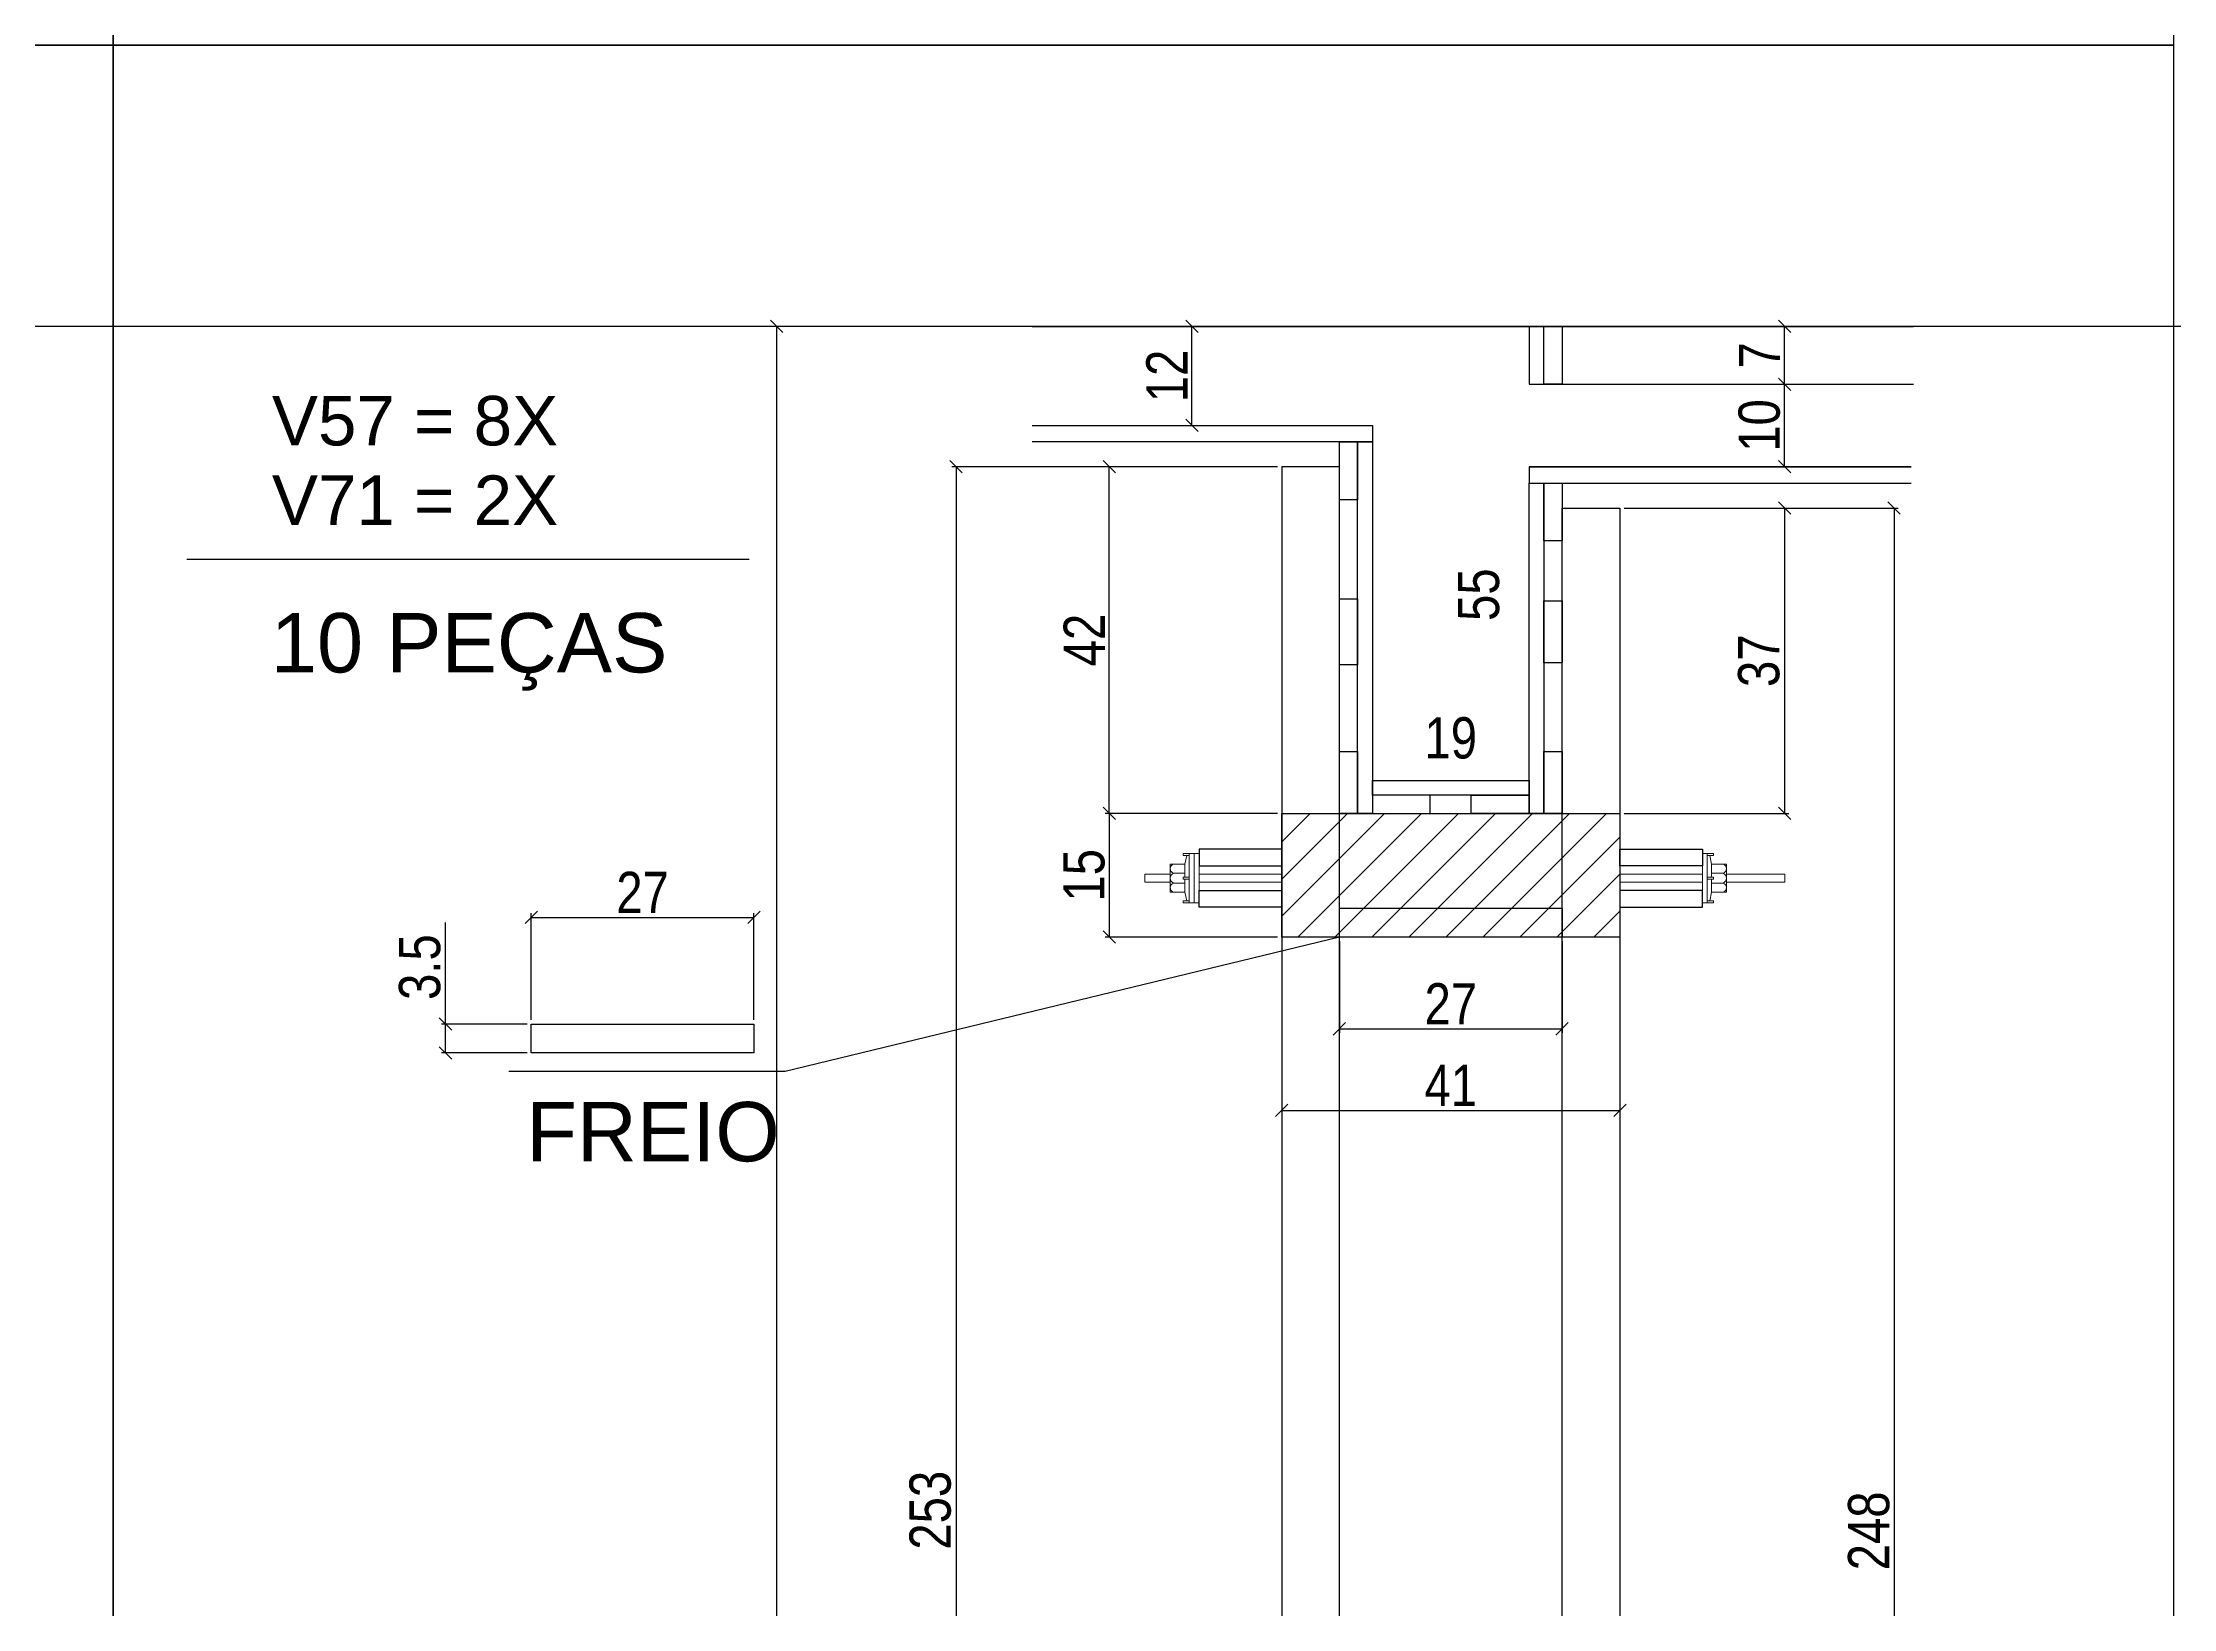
# Model space of a CAD drawing. Header units: millimetres. Extents: x 4248 to 7961, y 1155 to 5765.
# Drawn here: x 6228 to 6745, y 3082 to 3461 of the extents above; entities that cross this region are included whole.
import ezdxf

# ---------------------------------------------------------------- set-up
doc = ezdxf.new("R2010")
doc.units = ezdxf.units.MM
for name, color, linetype in [('1', 1, 'Continuous'), ('COTA', 241, 'Continuous'), ('GARFOS OK', 3, 'Continuous'), ('Painéis', 200, 'Continuous'), ('Resinado', 41, 'Continuous'), ('SARR_3.5x7', 81, 'Continuous'), ('SARR_7x7', 40, 'Continuous'), ('TIRAS REESCORAMENTO', 252, 'Continuous'), ('VIGAS', 3, 'Continuous')]:
    doc.layers.add(name, color=color, linetype=linetype)
doc.layers.add('BARRA_ANCORAGEM', color=1, linetype='Continuous', lineweight=15)
doc.styles.add('COTA TECNICA 2X', font='techl___.ttf', dxfattribs={"height": 10})
doc.styles.add('R80-50', font='arial.ttf', dxfattribs={"height": 10})
doc.dimstyles.new('SECAO', dxfattribs={"dimscale": 0.333333, "dimtxt": 5, "dimasz": 9, "dimexe": 3, "dimexo": 3, "dimgap": 3, "dimtad": 1, "dimdec": 1, "dimlfac": 0.5, "dimzin": 12, "dimdsep": 46, "dimtxsty": 'COTA TECNICA 2X', "dimblk1": 'OBLIQUE', "dimblk2": 'OBLIQUE', "dimsah": 1, "dimcen": 0.9, "dimclrd": 4, "dimclre": 4, "dimclrt": 240, "dimadec": 1, "dimazin": 3, "dimtfac": 1, "dimtdec": 1, "dimtmove": 0, "dimatfit": 3, "dimfxl": 1, "dimtolj": 1, "dimtzin": 12, "dimarcsym": 0})

# ---------------------------------------------------------------- blocks, each defined once
blk = doc.blocks.new('_Oblique')
at = {"layer": '1', "color": 0, "lineweight": -2}
blk.add_line((-0.5, -0.5), (0.5, 0.5), dxfattribs=at)
blk = doc.blocks.new('*D223')
at = {"layer": 'COTA', "color": 4, "lineweight": -2, "transparency": 16777216}
for p, q in [((6527.85, 3358.48), (6448.89, 3358.48)), ((6449.89, 3358.48), (6449.89, 2852.48)), ((6527.85, 2852.48), (6448.89, 2852.48))]:
    blk.add_line(p, q, dxfattribs=at)
at = {"layer": 'Defpoints', "color": 0, "transparency": 16777216}
for p in [(6528.85, 3358.48), (6449.89, 2852.48), (6528.85, 2852.48)]:
    blk.add_point(p, dxfattribs=at)
at = {"layer": 'COTA', "color": 4, "lineweight": -2, "transparency": 16777216, "xscale": 3, "yscale": 3, "zscale": 3}
for p, rotation in [((6449.89, 3358.48), 90), ((6449.89, 2852.48), 270)]:
    blk.add_blockref('_Oblique', p, dxfattribs=dict(at, rotation=rotation))
at = {"layer": 'COTA', "color": 240, "transparency": 16777216, "insert": (6443.67, 3105.48), "char_height": 10, "attachment_point": 5, "rotation": 90, "style": 'COTA TECNICA 2X'}
blk.add_mtext('\\A1;253', dxfattribs=at)
blk = doc.blocks.new('*D229')
at = {"layer": 'COTA', "color": 4, "lineweight": -2, "transparency": 16777216}
for p, q in [((6527.85, 3358.48), (6486.05, 3358.48)), ((6487.05, 3274.43), (6487.05, 3358.48)), ((6527.85, 3274.43), (6486.05, 3274.43))]:
    blk.add_line(p, q, dxfattribs=at)
at = {"layer": 'Defpoints', "color": 0, "transparency": 16777216}
for p in [(6487.05, 3358.48), (6528.85, 3358.48), (6528.85, 3274.43)]:
    blk.add_point(p, dxfattribs=at)
at = {"layer": 'COTA', "color": 4, "lineweight": -2, "transparency": 16777216, "xscale": 3, "yscale": 3, "zscale": 3}
for p, rotation in [((6487.05, 3358.48), 90), ((6487.05, 3274.43), 270)]:
    blk.add_blockref('_Oblique', p, dxfattribs=dict(at, rotation=rotation))
at = {"layer": 'COTA', "color": 240, "transparency": 16777216, "insert": (6480.98, 3316.45), "char_height": 10, "attachment_point": 5, "rotation": 90, "style": 'COTA TECNICA 2X'}
blk.add_mtext('\\A1;42', dxfattribs=at)
blk = doc.blocks.new('*D230')
at = {"layer": 'COTA', "color": 4, "lineweight": -2, "transparency": 16777216}
for p, q in [((6611.85, 3348.46), (6651.79, 3348.46)), ((6650.79, 3348.46), (6650.79, 3274.43)), ((6611.85, 3274.43), (6651.79, 3274.43))]:
    blk.add_line(p, q, dxfattribs=at)
at = {"layer": 'Defpoints', "color": 0, "transparency": 16777216}
for p in [(6610.85, 3348.46), (6610.85, 3274.43), (6650.79, 3274.43)]:
    blk.add_point(p, dxfattribs=at)
at = {"layer": 'COTA', "color": 4, "lineweight": -2, "transparency": 16777216, "xscale": 3, "yscale": 3, "zscale": 3}
for p, rotation in [((6650.79, 3348.46), 90), ((6650.79, 3274.43), 270)]:
    blk.add_blockref('_Oblique', p, dxfattribs=dict(at, rotation=rotation))
at = {"layer": 'COTA', "color": 240, "transparency": 16777216, "insert": (6644.57, 3311.44), "char_height": 10, "attachment_point": 5, "rotation": 90, "style": 'COTA TECNICA 2X'}
blk.add_mtext('\\A1;37', dxfattribs=at)
blk = doc.blocks.new('*D231')
at = {"layer": 'COTA', "color": 4, "lineweight": -2, "transparency": 16777216}
for p, q in [((6541.85, 3392.48), (6405.39, 3392.48)), ((6406.39, 3392.48), (6406.39, 2746.48)), ((6527.85, 2746.48), (6405.39, 2746.48))]:
    blk.add_line(p, q, dxfattribs=at)
at = {"layer": 'Defpoints', "color": 0, "transparency": 16777216}
for p in [(6542.85, 3392.48), (6406.39, 2746.48), (6528.85, 2746.48)]:
    blk.add_point(p, dxfattribs=at)
at = {"layer": 'COTA', "color": 4, "lineweight": -2, "transparency": 16777216, "xscale": 3, "yscale": 3, "zscale": 3}
for p, rotation in [((6406.39, 3392.48), 90), ((6406.39, 2746.48), 270)]:
    blk.add_blockref('_Oblique', p, dxfattribs=dict(at, rotation=rotation))
at = {"layer": 'COTA', "color": 240, "transparency": 16777216, "insert": (6400.17, 3069.48), "char_height": 10, "attachment_point": 5, "rotation": 90, "style": 'COTA TECNICA 2X'}
blk.add_mtext('\\A1;323', dxfattribs=at)
blk = doc.blocks.new('*D233')
at = {"layer": 'Defpoints', "color": 0, "transparency": 16777216}
for p in [(6575.89, 3392.48), (6582.74, 3392.48), (6575.89, 3282.43)]:
    blk.add_point(p, dxfattribs=at)
at = {"layer": 'COTA', "color": 240, "transparency": 16777216, "insert": (6576.63, 3327.45), "char_height": 10, "attachment_point": 5, "rotation": 90, "style": 'COTA TECNICA 2X'}
blk.add_mtext('\\A1;55', dxfattribs=at)
blk = doc.blocks.new('*D234')
at = {"layer": 'Defpoints', "color": 0, "transparency": 16777216}
for p in [(6550.85, 3286.58), (6588.85, 3286.58), (6588.85, 3286.58)]:
    blk.add_point(p, dxfattribs=at)
at = {"layer": 'COTA', "color": 240, "transparency": 16777216, "insert": (6569.85, 3292.67), "char_height": 10, "attachment_point": 5, "style": 'COTA TECNICA 2X'}
blk.add_mtext('\\A1;19', dxfattribs=at)
blk = doc.blocks.new('*D236')
at = {"layer": 'COTA', "color": 4, "lineweight": -2, "transparency": 16777216}
for p, q in [((6638.45, 3378.48), (6651.79, 3378.48)), ((6650.79, 3358.48), (6650.79, 3378.48)), ((6638.45, 3358.48), (6651.79, 3358.48))]:
    blk.add_line(p, q, dxfattribs=at)
at = {"layer": 'Defpoints', "color": 0, "transparency": 16777216}
for p in [(6637.45, 3378.48), (6650.79, 3378.48), (6637.45, 3358.48)]:
    blk.add_point(p, dxfattribs=at)
at = {"layer": 'COTA', "color": 4, "lineweight": -2, "transparency": 16777216, "xscale": 3, "yscale": 3, "zscale": 3}
for p, rotation in [((6650.79, 3378.48), 90), ((6650.79, 3358.48), 270)]:
    blk.add_blockref('_Oblique', p, dxfattribs=dict(at, rotation=rotation))
at = {"layer": 'COTA', "color": 240, "transparency": 16777216, "insert": (6644.68, 3368.48), "char_height": 10, "attachment_point": 5, "rotation": 90, "style": 'COTA TECNICA 2X'}
blk.add_mtext('\\A1;10', dxfattribs=at)
blk = doc.blocks.new('*D237')
at = {"layer": 'COTA', "color": 4, "lineweight": -2, "transparency": 16777216}
for p, q in [((6612.85, 3348.46), (6678.33, 3348.46)), ((6677.33, 3348.46), (6677.33, 2852.48)), ((6612.85, 2852.48), (6678.33, 2852.48))]:
    blk.add_line(p, q, dxfattribs=at)
at = {"layer": 'Defpoints', "color": 0, "transparency": 16777216}
for p in [(6611.85, 3348.46), (6611.85, 2852.48), (6677.33, 2852.48)]:
    blk.add_point(p, dxfattribs=at)
at = {"layer": 'COTA', "color": 4, "lineweight": -2, "transparency": 16777216, "xscale": 3, "yscale": 3, "zscale": 3}
for p, rotation in [((6677.33, 3348.46), 90), ((6677.33, 2852.48), 270)]:
    blk.add_blockref('_Oblique', p, dxfattribs=dict(at, rotation=rotation))
at = {"layer": 'COTA', "color": 240, "transparency": 16777216, "insert": (6671.23, 3100.47), "char_height": 10, "attachment_point": 5, "rotation": 90, "style": 'COTA TECNICA 2X'}
blk.add_mtext('\\A1;248', dxfattribs=at)
blk = doc.blocks.new('*D239')
at = {"layer": 'COTA', "color": 4, "lineweight": -2, "transparency": 16777216}
for p, q in [((6507.08, 3368.48), (6507.08, 3392.48)), ((6508.08, 3392.48), (6508.08, 3392.48)), ((6508.08, 3368.48), (6508.08, 3368.48))]:
    blk.add_line(p, q, dxfattribs=at)
at = {"layer": 'Defpoints', "color": 0, "transparency": 16777216}
for p in [(6507.08, 3392.48), (6507.08, 3392.48), (6507.08, 3368.48)]:
    blk.add_point(p, dxfattribs=at)
at = {"layer": 'COTA', "color": 4, "lineweight": -2, "transparency": 16777216, "xscale": 3, "yscale": 3, "zscale": 3}
for p, rotation in [((6507.08, 3392.48), 90), ((6507.08, 3368.48), 270)]:
    blk.add_blockref('_Oblique', p, dxfattribs=dict(at, rotation=rotation))
at = {"layer": 'COTA', "color": 240, "transparency": 16777216, "insert": (6501.02, 3380.48), "char_height": 10, "attachment_point": 5, "rotation": 90, "style": 'COTA TECNICA 2X'}
blk.add_mtext('\\A1;12', dxfattribs=at)
blk = doc.blocks.new('A$C51C4441F')
at = {"layer": 'BARRA_ANCORAGEM'}
for p, q in [((-2.25, 3.4), (-1.79, 5.5)), ((-2.25, 3.4), (-5.81, 3.39)), ((-5.81, 3.39), (-5.81, -3.39)), ((-2.25, 1.2), (-5.02, 1.2)), ((-2.25, 3.4), (-2.25, 3.4)), ((-2.25, 3.4), (-2.25, 0.25)), ((-2.25, -3.4), (-5.81, -3.39)), ((-2.25, -1.2), (-5.02, -1.2)), ((-2.25, -0.25), (-2.25, -3.4)), ((-2.25, -3.4), (-1.79, -5.5))]:
    blk.add_line(p, q, dxfattribs=at)
for points in [[(-2.7, 6), (-1.2, 6), (-1.2, 5.5), (-2.7, 5.5)], [(-1.2, -6), (0, -6), (0, 6), (-1.2, 6)], [(-2.7, 0.25), (-1.2, 0.25), (-1.2, -0.25), (-2.7, -0.25)], [(-2.7, -6), (-1.2, -6), (-1.2, -5.5), (-2.7, -5.5)]]:
    blk.add_lwpolyline(points, close=True, dxfattribs=at)
for centre, radius, start, end in [((-4.66, 2.3), 1.15, 107.7845, 252.2718), ((-4.52, 0), 1.3, 112.648, 247.4083), ((-4.66, -2.3), 1.15, 107.7845, 252.2718)]:
    blk.add_arc(centre, radius, start, end, dxfattribs=at)
blk = doc.blocks.new('*D240')
at = {"layer": 'COTA', "color": 4, "lineweight": -2, "transparency": 16777216}
for p, q in [((6326.11, 3223.36), (6326.11, 3247.96)), ((6345.89, 3223.36), (6325.11, 3223.36)), ((6326.11, 3216.36), (6326.11, 3223.36)), ((6345.89, 3216.36), (6325.11, 3216.36))]:
    blk.add_line(p, q, dxfattribs=at)
at = {"layer": 'Defpoints', "color": 0, "transparency": 16777216}
for p in [(6326.11, 3223.36), (6346.89, 3223.36), (6346.89, 3216.36)]:
    blk.add_point(p, dxfattribs=at)
at = {"layer": 'COTA', "color": 4, "lineweight": -2, "transparency": 16777216, "xscale": 3, "yscale": 3, "zscale": 3}
for p, rotation in [((6326.11, 3223.36), 90), ((6326.11, 3216.36), 270)]:
    blk.add_blockref('_Oblique', p, dxfattribs=dict(at, rotation=rotation))
at = {"layer": 'COTA', "color": 240, "transparency": 16777216, "insert": (6319.89, 3237.16), "char_height": 10, "attachment_point": 5, "rotation": 90, "style": 'COTA TECNICA 2X'}
blk.add_mtext('\\A1;3.5', dxfattribs=at)
blk = doc.blocks.new('*D452')
at = {"layer": 'COTA', "color": 4, "lineweight": -2, "transparency": 16777216}
for p, q in [((6346.89, 3224.36), (6346.89, 3250.2)), ((6400.89, 3224.36), (6400.89, 3250.2)), ((6346.89, 3249.2), (6400.89, 3249.2))]:
    blk.add_line(p, q, dxfattribs=at)
at = {"layer": 'Defpoints', "color": 0, "transparency": 16777216}
for p in [(6400.89, 3249.2), (6346.89, 3223.36), (6400.89, 3223.36)]:
    blk.add_point(p, dxfattribs=at)
at = {"layer": 'COTA', "color": 4, "lineweight": -2, "transparency": 16777216, "xscale": 3, "yscale": 3, "zscale": 3, "rotation": 180}
blk.add_blockref('_Oblique', (6346.89, 3249.2), dxfattribs=at)
at = {"layer": 'COTA', "color": 4, "lineweight": -2, "transparency": 16777216, "xscale": 3, "yscale": 3, "zscale": 3}
blk.add_blockref('_Oblique', (6400.89, 3249.2), dxfattribs=at)
at = {"layer": 'COTA', "color": 240, "transparency": 16777216, "insert": (6373.89, 3255.27), "char_height": 10, "attachment_point": 5, "style": 'COTA TECNICA 2X'}
blk.add_mtext('\\A1;27', dxfattribs=at)
blk = doc.blocks.new('*D453')
at = {"layer": 'COTA', "color": 4, "lineweight": -2, "transparency": 16777216}
for p, q in [((6527.85, 3274.43), (6486.05, 3274.43)), ((6487.05, 3274.43), (6487.05, 3244.43)), ((6527.85, 3244.43), (6486.05, 3244.43))]:
    blk.add_line(p, q, dxfattribs=at)
at = {"layer": 'Defpoints', "color": 0, "transparency": 16777216}
for p in [(6528.85, 3274.43), (6487.05, 3244.43), (6528.85, 3244.43)]:
    blk.add_point(p, dxfattribs=at)
at = {"layer": 'COTA', "color": 4, "lineweight": -2, "transparency": 16777216, "xscale": 3, "yscale": 3, "zscale": 3}
for p, rotation in [((6487.05, 3274.43), 90), ((6487.05, 3244.43), 270)]:
    blk.add_blockref('_Oblique', p, dxfattribs=dict(at, rotation=rotation))
at = {"layer": 'COTA', "color": 240, "transparency": 16777216, "insert": (6480.94, 3259.43), "char_height": 10, "attachment_point": 5, "rotation": 90, "style": 'COTA TECNICA 2X'}
blk.add_mtext('\\A1;15', dxfattribs=at)
blk = doc.blocks.new('*D454')
at = {"layer": 'COTA', "color": 4, "lineweight": -2, "transparency": 16777216}
for p, q in [((6542.85, 3243.43), (6542.85, 3221.19)), ((6596.85, 3243.43), (6596.85, 3221.19)), ((6542.85, 3222.19), (6596.85, 3222.19))]:
    blk.add_line(p, q, dxfattribs=at)
at = {"layer": 'Defpoints', "color": 0, "transparency": 16777216}
for p in [(6542.85, 3244.43), (6596.85, 3244.43), (6596.85, 3222.19)]:
    blk.add_point(p, dxfattribs=at)
at = {"layer": 'COTA', "color": 4, "lineweight": -2, "transparency": 16777216, "xscale": 3, "yscale": 3, "zscale": 3, "rotation": 180}
blk.add_blockref('_Oblique', (6542.85, 3222.19), dxfattribs=at)
at = {"layer": 'COTA', "color": 4, "lineweight": -2, "transparency": 16777216, "xscale": 3, "yscale": 3, "zscale": 3}
blk.add_blockref('_Oblique', (6596.85, 3222.19), dxfattribs=at)
at = {"layer": 'COTA', "color": 240, "transparency": 16777216, "insert": (6569.85, 3228.26), "char_height": 10, "attachment_point": 5, "style": 'COTA TECNICA 2X'}
blk.add_mtext('\\A1;27', dxfattribs=at)
blk = doc.blocks.new('*D455')
at = {"layer": 'COTA', "color": 4, "lineweight": -2, "transparency": 16777216}
for p, q in [((6528.85, 3243.43), (6528.85, 3201.4)), ((6610.85, 3243.43), (6610.85, 3201.4)), ((6528.85, 3202.4), (6610.85, 3202.4))]:
    blk.add_line(p, q, dxfattribs=at)
at = {"layer": 'Defpoints', "color": 0, "transparency": 16777216}
for p in [(6528.85, 3244.43), (6610.85, 3244.43), (6610.85, 3202.4)]:
    blk.add_point(p, dxfattribs=at)
at = {"layer": 'COTA', "color": 4, "lineweight": -2, "transparency": 16777216, "xscale": 3, "yscale": 3, "zscale": 3, "rotation": 180}
blk.add_blockref('_Oblique', (6528.85, 3202.4), dxfattribs=at)
at = {"layer": 'COTA', "color": 4, "lineweight": -2, "transparency": 16777216, "xscale": 3, "yscale": 3, "zscale": 3}
blk.add_blockref('_Oblique', (6610.85, 3202.4), dxfattribs=at)
at = {"layer": 'COTA', "color": 240, "transparency": 16777216, "insert": (6569.85, 3208.47), "char_height": 10, "attachment_point": 5, "style": 'COTA TECNICA 2X'}
blk.add_mtext('\\A1;41', dxfattribs=at)
blk = doc.blocks.new('*D499')
at = {"layer": 'COTA', "color": 4, "lineweight": -2, "transparency": 16777216}
blk.add_line((6650.79, 3378.48), (6650.79, 3392.48), dxfattribs=at)
at = {"layer": 'Defpoints', "color": 0, "transparency": 16777216}
for p in [(6650.79, 3392.48), (6650.79, 3392.48), (6650.79, 3378.48)]:
    blk.add_point(p, dxfattribs=at)
at = {"layer": 'COTA', "color": 4, "lineweight": -2, "transparency": 16777216, "xscale": 3, "yscale": 3, "zscale": 3}
for p, rotation in [((6650.79, 3392.48), 90), ((6650.79, 3378.48), 270)]:
    blk.add_blockref('_Oblique', p, dxfattribs=dict(at, rotation=rotation))
at = {"layer": 'COTA', "color": 240, "transparency": 16777216, "insert": (6644.71, 3385.48), "char_height": 10, "attachment_point": 5, "rotation": 90, "style": 'COTA TECNICA 2X'}
blk.add_mtext('\\A1;7', dxfattribs=at)

msp = doc.modelspace()

# ---------------------------------------------------------------- hatches: boundary and pattern name
at = {"layer": 'COTA'}
h = msp.add_hatch(dxfattribs=at)
h.set_pattern_fill('ANSI31', color=256, scale=2, style=0)
h.set_pattern_definition([(45, (-18086.0983, -210022.638), (-4.49012806, 4.49012806), [])])
h.paths.add_polyline_path([(6610.85, 3244.43), (6610.85, 3274.43), (6528.85, 3274.43), (6528.85, 3244.43)])

# ---------------------------------------------------------------- linework, layer by layer
at = {"layer": 'BARRA_ANCORAGEM'}
for points in [[(6507.65, 3264.73), (6508.85, 3264.73), (6508.85, 3252.73), (6507.65, 3252.73)], [(6632.05, 3264.73), (6630.85, 3264.73), (6630.85, 3252.73), (6632.05, 3252.73)], [(6495.65, 3257.73), (6501.84, 3257.73), (6501.84, 3259.73), (6495.65, 3259.73)], [(6508.85, 3257.73), (6528.85, 3257.73), (6528.85, 3259.73), (6508.85, 3259.73)], [(6630.85, 3257.73), (6610.85, 3257.73), (6610.85, 3259.73), (6630.85, 3259.73)], [(6636.67, 3257.73), (6650.85, 3257.73), (6650.85, 3259.73), (6636.67, 3259.73)]]:
    msp.add_lwpolyline(points, close=True, dxfattribs=at)
at = {"layer": 'COTA', "color": 1}
msp.add_line((4247.57, 3392.57), (7744.04, 3392.57), dxfattribs=at)
at = {"layer": 'GARFOS OK', "color": 3}
for p, q in [((6542.85, 3244.43), (6408.49, 3211.83)), ((6408.49, 3211.83), (6341.47, 3211.83))]:
    msp.add_line(p, q, dxfattribs=at)
at = {"layer": 'Painéis'}
msp.add_lwpolyline([(6610.85, 3244.43), (6528.85, 3244.43), (6528.85, 3274.43), (6610.85, 3274.43)], close=True, dxfattribs=at)
at = {"layer": 'Resinado'}
msp.add_line((6588.85, 3358.48), (6681.51, 3358.48), dxfattribs=at)
at = {"layer": 'SARR_3.5x7', "linetype": 'Continuous'}
msp.add_lwpolyline([(6346.89, 3223.36), (6400.89, 3223.36), (6400.89, 3216.36), (6346.89, 3216.36)], close=True, dxfattribs=at)
at = {"layer": 'SARR_7x7', "linetype": 'Continuous'}
for points in [[(6528.85, 2852.48), (6542.85, 2852.48), (6542.85, 3358.48), (6528.85, 3358.48)], [(6610.85, 2852.48), (6596.85, 2852.48), (6596.85, 3348.46), (6610.85, 3348.46)], [(6542.85, 3251.43), (6596.85, 3251.43), (6596.85, 3244.43), (6542.85, 3244.43)]]:
    msp.add_lwpolyline(points, close=True, dxfattribs=at)
at = {"layer": 'TIRAS REESCORAMENTO', "linetype": 'ByBlock'}
for p, q in [((6468.37, 3392.48), (6682, 3392.48)), ((6588.85, 3378.48), (6682, 3378.48)), ((6588.85, 3354.48), (6681.51, 3354.48))]:
    msp.add_line(p, q, dxfattribs=at)
for points in [[(6588.85, 3378.48), (6592.45, 3378.48), (6592.45, 3392.48), (6588.85, 3392.48)], [(6592.45, 3392.48), (6596.85, 3392.48), (6596.85, 3378.48), (6592.45, 3378.48)], [(6542.85, 3364.48), (6547.25, 3364.48), (6547.25, 3350.48), (6542.85, 3350.48)], [(6592.45, 3354.48), (6596.85, 3354.48), (6596.85, 3340.48), (6592.45, 3340.48)], [(6542.85, 3326.45), (6547.25, 3326.45), (6547.25, 3310.45), (6542.85, 3310.45)], [(6592.45, 3325.95), (6596.85, 3325.95), (6596.85, 3310.95), (6592.45, 3310.95)], [(6542.85, 3289.43), (6547.25, 3289.43), (6547.25, 3274.43), (6542.85, 3274.43)], [(6592.45, 3289.43), (6596.85, 3289.43), (6596.85, 3274.43), (6592.45, 3274.43)], [(6588.85, 3278.83), (6550.85, 3278.83), (6550.85, 3282.43), (6588.85, 3282.43)], [(6564.85, 3274.43), (6564.85, 3278.83), (6550.85, 3278.83), (6550.85, 3274.43)], [(6574.82, 3274.43), (6574.82, 3278.83), (6588.85, 3278.83), (6588.85, 3274.43)], [(6508.85, 3261.73), (6528.85, 3261.73), (6528.85, 3265.73), (6508.85, 3265.73)], [(6630.85, 3261.73), (6610.85, 3261.73), (6610.85, 3265.73), (6630.85, 3265.73)], [(6508.85, 3255.73), (6528.85, 3255.73), (6528.85, 3251.73), (6508.85, 3251.73)], [(6630.85, 3255.73), (6610.85, 3255.73), (6610.85, 3251.73), (6630.85, 3251.73)]]:
    msp.add_lwpolyline(points, close=True, dxfattribs=at)
for points in [[(6468.37, 3368.48), (6550.85, 3368.48), (6550.85, 3364.48), (6468.37, 3364.48)], [(6550.85, 3274.43), (6547.25, 3274.43), (6547.25, 3364.48), (6550.85, 3364.48), (6550.85, 3274.43)], [(6681.51, 3358.48), (6588.85, 3358.48), (6588.85, 3354.48), (6681.51, 3354.48)], [(6592.45, 3274.43), (6588.85, 3274.43), (6588.85, 3354.48), (6592.45, 3354.48), (6592.45, 3274.43)]]:
    msp.add_lwpolyline(points, dxfattribs=at)
at = {"layer": 'VIGAS', "color": 7}
msp.add_line((6263.36, 3336.05), (6399.73, 3336.05), dxfattribs=at)
at = {"layer": 'VIGAS'}
for points in [[(6245.55, 3460.65), (5746.06, 3460.65), (5746.06, 4268.95), (6245.55, 4268.95)], [(6745.05, 3460.65), (6245.55, 3460.65), (6245.55, 4268.95), (6745.05, 4268.95)], [(6245.55, 2692.22), (5746.06, 2692.22), (5746.06, 3460.65), (6245.55, 3460.65)], [(6745.05, 2692.22), (6245.55, 2692.22), (6245.55, 3460.65), (6745.05, 3460.65)]]:
    msp.add_lwpolyline(points, close=True, dxfattribs=at)

# ---------------------------------------------------------------- block references
at = {"layer": 'BARRA_ANCORAGEM', "xscale": -1, "rotation": 180}
msp.add_blockref('A$C51C4441F', (6507.65, 3258.73), dxfattribs=at)
at = {"layer": 'BARRA_ANCORAGEM', "xscale": -1}
msp.add_blockref('A$C51C4441F', (6630.85, 3258.73), dxfattribs=at)

# ---------------------------------------------------------------- texts
at = {"layer": 'VIGAS', "color": 7, "style": 'R80-50'}
for s, p in [('V57 = 8X', (6284.01, 3363.65)), ('V71 = 2X', (6284.01, 3344.37))]:
    msp.add_text(s, height=12, dxfattribs=at).set_placement(p)
at = {"layer": 'VIGAS', "color": 7, "char_height": 14.4, "attachment_point": 1, "style": 'R80-50'}
for s, insert in [('10 PEÇAS', (6283.76, 3323)), ('FREIO', (6345.7, 3204.46))]:
    msp.add_mtext_dynamic_manual_height_columns(s, width=162.221, gutter_width=50, heights=[0], dxfattribs=dict(at, insert=insert))

# ---------------------------------------------------------------- dimensions: what is measured, and where the dimension line sits
at = {"layer": 'COTA', "color": 3}
for base, p1, p2, picture, middle in [((6406.39, 2746.48), (6542.85, 3392.48), (6528.85, 2746.48), '*D231', (6400.17, 3069.48)), ((6507.08, 3392.48), (6507.08, 3368.48), (6507.08, 3392.48), '*D239', (6501.02, 3380.48)), ((6650.79, 3392.48), (6650.79, 3378.48), (6650.79, 3392.48), '*D499', (6644.71, 3385.48)), ((6650.79, 3378.48), (6637.45, 3358.48), (6637.45, 3378.48), '*D236', (6644.68, 3368.48)), ((6449.89, 2852.48), (6528.85, 3358.48), (6528.85, 2852.48), '*D223', (6443.67, 3105.48)), ((6487.05, 3358.48), (6528.85, 3274.43), (6528.85, 3358.48), '*D229', (6480.98, 3316.45)), ((6650.79, 3274.43), (6610.85, 3348.46), (6610.85, 3274.43), '*D230', (6644.57, 3311.44)), ((6677.33, 2852.48), (6611.85, 3348.46), (6611.85, 2852.48), '*D237', (6671.23, 3100.47)), ((6487.05, 3244.43), (6528.85, 3274.43), (6528.85, 3244.43), '*D453', (6480.94, 3259.43)), ((6326.11, 3223.36), (6346.89, 3216.36), (6346.89, 3223.36), '*D240', (6319.89, 3237.16))]:
    dim = msp.add_linear_dim(base=base, p1=p1, p2=p2, angle=90, dimstyle='SECAO', dxfattribs=at)
    dim.commit()
    dim.dimension.update_dxf_attribs({"geometry": picture, "text_midpoint": middle})
dim = msp.add_linear_dim(base=(6582.74, 3392.48), p1=(6575.89, 3282.43), p2=(6575.89, 3392.48), angle=90, dimstyle='SECAO', override={"dimse1": 1, "dimse2": 1, "dimsd1": 1, "dimsd2": 1}, dxfattribs=at)
dim.commit()
dim.dimension.update_dxf_attribs({"geometry": '*D233', "text_midpoint": (6582.74, 3327.45), "dimtype": 160})
dim = msp.add_linear_dim(base=(6588.85, 3286.58), p1=(6550.85, 3286.58), p2=(6588.85, 3286.58), dimstyle='SECAO', override={"dimse1": 1, "dimse2": 1, "dimsd1": 1, "dimsd2": 1}, dxfattribs=at)
dim.commit()
dim.dimension.update_dxf_attribs({"geometry": '*D234', "text_midpoint": (6569.85, 3292.67)})
for base, p1, p2, picture, middle in [((6400.89, 3249.2), (6346.89, 3223.36), (6400.89, 3223.36), '*D452', (6373.89, 3255.27)), ((6610.85, 3202.4), (6528.85, 3244.43), (6610.85, 3244.43), '*D455', (6569.85, 3208.47)), ((6596.85, 3222.19), (6542.85, 3244.43), (6596.85, 3244.43), '*D454', (6569.85, 3228.26))]:
    dim = msp.add_linear_dim(base=base, p1=p1, p2=p2, dimstyle='SECAO', dxfattribs=at)
    dim.commit()
    dim.dimension.update_dxf_attribs({"geometry": picture, "text_midpoint": middle})

doc.saveas('drawing.dxf')
